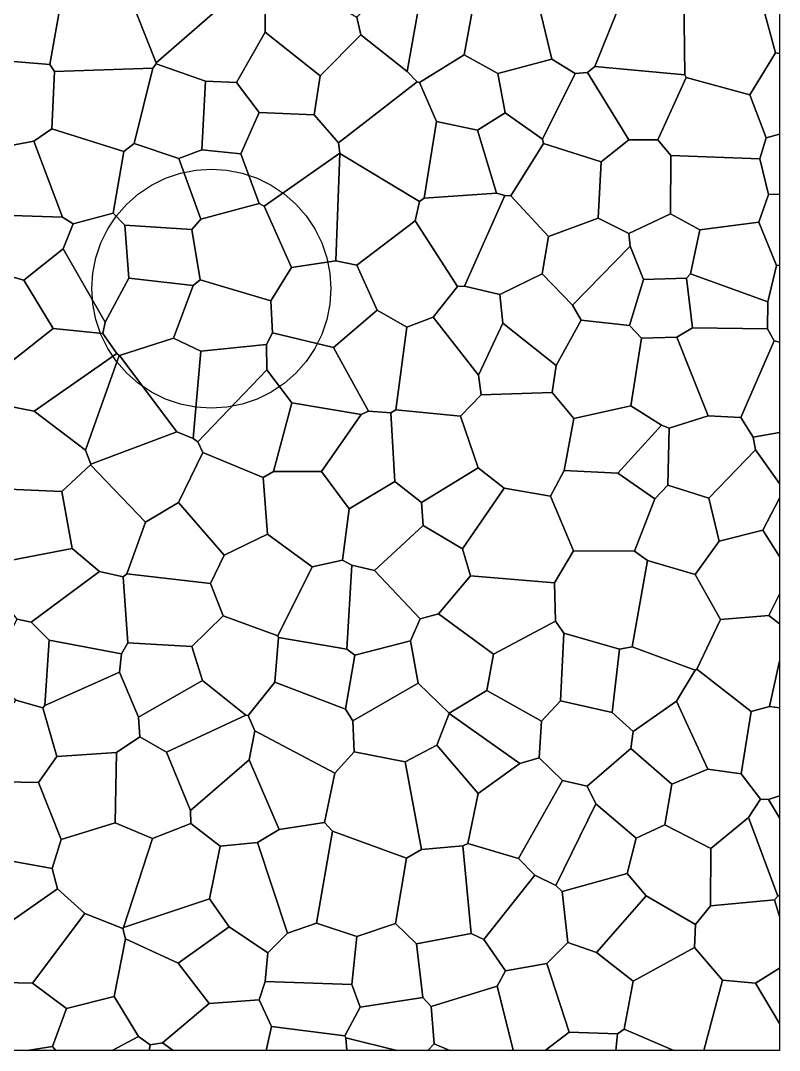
# Model space of a CAD drawing. Header units: metres. Extents: x -200 to 16600, y 0 to 16640.
# Drawn here: x 13190 to 16400, y 0 to 4357 of the extents above; entities that cross this region are included whole.
import ezdxf

# ---------------------------------------------------------------- set-up
doc = ezdxf.new("R2010")
doc.units = ezdxf.units.M
for name, color, linetype in [('PIVOS', 30, 'CONTINUOUS'), ('USO_AGRICULTURA', 30, 'CONTINUOUS'), ('USO_CAMPESTRE', 51, 'CONTINUOUS'), ('USO_PASTAGEM', 42, 'CONTINUOUS'), ('USO_SAVANICA', 82, 'CONTINUOUS'), ('USO_SILVICULTURA', 200, 'CONTINUOUS')]:
    doc.layers.add(name, color=color, linetype=linetype)

msp = doc.modelspace()

# ---------------------------------------------------------------- linework, layer by layer
at = {"layer": 'PIVOS'}
msp.add_lwpolyline([(14502.45, 3223.23), (14498.12, 3157.21), (14485.21, 3092.32), (14463.94, 3029.66), (14434.68, 2970.32), (14397.92, 2915.31), (14354.3, 2865.57), (14304.55, 2821.94), (14249.54, 2785.18), (14190.2, 2755.92), (14127.55, 2734.65), (14062.65, 2721.74), (13996.63, 2717.41), (13930.61, 2721.74), (13865.72, 2734.65), (13803.06, 2755.92), (13743.72, 2785.18), (13688.71, 2821.94), (13638.96, 2865.57), (13595.34, 2915.31), (13558.58, 2970.32), (13529.32, 3029.66), (13508.05, 3092.32), (13495.14, 3157.21), (13490.81, 3223.23), (13495.14, 3289.25), (13508.05, 3354.15), (13529.32, 3416.8), (13558.58, 3476.14), (13595.34, 3531.15), (13638.96, 3580.9), (13688.71, 3624.52), (13743.72, 3661.28), (13803.06, 3690.54), (13865.72, 3711.81), (13930.61, 3724.72), (13996.63, 3729.05), (14062.65, 3724.72), (14127.55, 3711.81), (14190.2, 3690.54), (14249.54, 3661.28), (14304.55, 3624.52), (14354.3, 3580.9), (14397.92, 3531.15), (14434.68, 3476.14), (14463.94, 3416.8), (14485.21, 3354.15), (14498.12, 3289.25)], close=True, dxfattribs=at)
at = {"layer": 'USO_AGRICULTURA'}
for points in [[(13073.24, 4541.41), (13360.4, 4433.96), (13312.92, 4171.78), (12986.26, 4197.85), (12969.6, 4227.32), (12986.03, 4468.17)], [(14612.55, 4371.51), (14769.95, 4533.96), (14882.42, 4467.29), (14825.26, 4142.3), (14628.58, 4297.32)], [(13389.17, 4449.29), (13627, 4511.27), (13637.43, 4496.61), (13763.61, 4179.12), (13763.71, 4174.05), (13749.11, 4156.4), (13333.73, 4141.46), (13312.92, 4171.78), (13360.4, 4433.96)], [(14265.57, 4498.71), (14489.11, 4444.07), (14612.55, 4371.51), (14628.58, 4297.32), (14456.58, 4123.54), (14224.32, 4308.24), (14226.08, 4462.41)], [(14825.26, 4142.3), (14882.42, 4467.29), (15103.17, 4411.77), (15067, 4212.3), (14877.64, 4095.89), (14867.17, 4098.09)], [(12986.26, 4197.85), (13312.92, 4171.78), (13333.73, 4141.46), (13322.51, 3900.02), (13245.3, 3847.1), (13087.77, 3817.98), (12943.99, 3908.9)], [(13333.73, 4141.46), (13749.11, 4156.4), (13669.79, 3837.52), (13626.03, 3803.78), (13322.51, 3900.02)], [(13763.71, 4174.05), (13971.47, 4101.57), (13956.55, 3809.88), (13859.5, 3773.71), (13669.79, 3837.52), (13749.11, 4156.4)], [(13971.47, 4101.57), (14103.81, 4095.43), (14198.53, 3968.89), (14121.39, 3794.12), (13956.55, 3809.88)], [(13322.51, 3900.02), (13626.03, 3803.78), (13581.06, 3542.06), (13412.2, 3497.36), (13366.88, 3525.48), (13245.3, 3847.1)], [(13087.77, 3817.98), (13245.3, 3847.1), (13366.88, 3525.48), (13066.32, 3534.96)], [(13669.79, 3837.52), (13859.5, 3773.71), (13952.57, 3516.99), (13914.35, 3474.11), (13630.79, 3491.67), (13581.06, 3542.06), (13626.03, 3803.78)], [(13956.55, 3809.88), (14121.39, 3794.12), (14199.71, 3582.85), (13952.57, 3516.99), (13859.5, 3773.71)], [(13952.57, 3516.99), (14199.71, 3582.85), (14219.84, 3572.76), (14335.45, 3313.23), (14248.73, 3171.16), (13950.14, 3260.69), (13914.35, 3474.11)], [(13066.32, 3534.96), (13366.88, 3525.48), (13412.2, 3497.36), (13369.64, 3392.04), (13203.74, 3258.59), (13010.84, 3312.08), (12993.92, 3348.89), (13036.27, 3495.09)], [(13412.2, 3497.36), (13581.06, 3542.06), (13630.79, 3491.67), (13647.08, 3266.99), (13546.97, 3081.6), (13369.64, 3392.04)], [(13647.08, 3266.99), (13630.79, 3491.67), (13914.35, 3474.11), (13950.14, 3260.69), (13920.17, 3237.2)], [(13203.74, 3258.59), (13369.64, 3392.04), (13546.97, 3081.6), (13537.57, 3033.45), (13327.02, 3054.65)], [(13010.84, 3312.08), (13203.74, 3258.59), (13327.02, 3054.65), (13138.4, 2905.12), (12930.23, 3069.75)], [(14522.77, 3340.31), (14611.58, 3322.01), (14698.31, 3131.87), (14514.03, 2973.7), (14256.05, 3036.34), (14248.73, 3171.16), (14335.45, 3313.23)], [(16400, 2997.18), (16377.35, 3002.02), (16349.67, 3053.12), (16351.15, 3168.03), (16388.1, 3320.93), (16400, 3322)], [(13647.08, 3266.99), (13920.17, 3237.2), (13837.14, 3014.36), (13608.5, 2940.15), (13607.16, 2940.56), (13596.93, 2948.78), (13537.57, 3033.45), (13546.97, 3081.6)], [(13950.14, 3260.69), (14248.73, 3171.16), (14256.05, 3036.34), (14230.21, 2986.48), (13951.82, 2959.2), (13837.14, 3014.36), (13920.17, 3237.2)], [(14661.71, 2704.34), (14514.03, 2973.7), (14698.31, 3131.87), (14823.51, 3059.76), (14777.62, 2710.13), (14755.74, 2698.36)], [(14823.51, 3059.76), (14935.04, 3102.66), (15127.54, 2857.39), (15138.64, 2773.25), (15050.98, 2683.12), (14777.62, 2710.13)], [(13327.02, 3054.65), (13537.57, 3033.45), (13596.93, 2948.78), (13246.78, 2704.62), (13138.01, 2725.78), (13138.4, 2905.12)], [(16032.02, 3057.53), (16349.67, 3053.12), (16377.35, 3002.02), (16236.88, 2677.57), (16098.68, 2684.47), (15965.68, 3017.98)], [(13837.14, 3014.36), (13951.82, 2959.2), (13920.55, 2588.87), (13850.21, 2617.15), (13608.5, 2940.15)], [(15771.8, 2726.82), (15816.63, 3013.86), (15965.68, 3017.98), (16098.68, 2684.47), (15933.44, 2632.26), (15901.55, 2644.93)], [(13920.55, 2588.87), (13951.82, 2959.2), (14230.21, 2986.48), (14231.38, 2879.12), (13939.81, 2574.46)], [(16377.35, 3002.02), (16400, 2997.18), (16400, 2614.56), (16289.36, 2595.23), (16236.88, 2677.57)], [(13246.78, 2704.62), (13596.93, 2948.78), (13607.16, 2940.56), (13463.74, 2540.06)], [(13607.16, 2940.56), (13608.5, 2940.15), (13850.21, 2617.15), (13486.23, 2480.13), (13463.74, 2540.06)], [(13960.28, 2529.32), (13939.81, 2574.46), (14231.38, 2879.12), (14336.6, 2739.39), (14260.2, 2450.12), (14215.43, 2424.28)], [(13109.55, 2697.9), (13138.01, 2725.78), (13246.78, 2704.62), (13463.74, 2540.06), (13486.23, 2480.13), (13485.71, 2477.82), (13364.5, 2364.65), (13072.04, 2377.48)], [(15771.8, 2726.82), (15901.55, 2644.93), (15716.56, 2442.59), (15489.46, 2454.32), (15530.3, 2674.47)], [(16098.68, 2684.47), (16236.88, 2677.57), (16289.36, 2595.23), (16298.7, 2541.33), (16102.01, 2336.51), (15927.78, 2392.35), (15933.44, 2632.26)], [(13486.23, 2480.13), (13850.21, 2617.15), (13920.55, 2588.87), (13939.81, 2574.46), (13960.28, 2529.32), (13858.08, 2317.74), (13717.51, 2235.2), (13485.71, 2477.82)], [(15716.56, 2442.59), (15901.55, 2644.93), (15933.44, 2632.26), (15927.78, 2392.35), (15872.84, 2333.87)], [(16289.36, 2595.23), (16400, 2614.56), (16400, 2399.43), (16298.7, 2541.33)], [(13960.28, 2529.32), (14215.43, 2424.28), (14234.2, 2184), (14051.6, 2095.88), (13858.08, 2317.74)], [(16102.01, 2336.51), (16298.7, 2541.33), (16400, 2399.43), (16400, 2336.25), (16330.47, 2201.14), (16145.79, 2155.2)], [(13364.5, 2364.65), (13485.71, 2477.82), (13717.51, 2235.2), (13639.19, 2016.2), (13623.45, 2003.41), (13522.93, 2026.98), (13407.85, 2123.44)], [(15489.46, 2454.32), (15716.56, 2442.59), (15872.84, 2333.87), (15786.52, 2112.32), (15528.37, 2113.66), (15432.13, 2345.64)], [(13072.04, 2377.48), (13364.5, 2364.65), (13407.85, 2123.44), (13061.91, 2057.51), (13020.55, 2176.17), (13007.7, 2317.43)], [(15927.78, 2392.35), (16102.01, 2336.51), (16145.79, 2155.2), (16043.49, 2014.26), (15842.27, 2072.41), (15786.52, 2112.32), (15872.84, 2333.87)], [(13717.51, 2235.2), (13858.08, 2317.74), (14051.6, 2095.88), (13992.7, 1976.17), (13639.19, 2016.2)], [(16400, 2336.25), (16400, 2089.8), (16330.47, 2201.14)], [(14051.6, 2095.88), (14234.2, 2184), (14423.74, 2045.65), (14277.65, 1754.39), (14046.62, 1838.54), (13992.7, 1976.17)], [(16145.79, 2155.2), (16330.47, 2201.14), (16400, 2089.8), (16400, 1930.9), (16355.78, 1840.87), (16150.77, 1823.26), (16043.49, 2014.26)], [(13061.91, 2057.51), (13407.85, 2123.44), (13522.93, 2026.98), (13235.03, 1812.54), (13175.84, 1824.26), (13051.87, 1988.17)], [(15528.37, 2113.66), (15786.52, 2112.32), (15842.27, 2072.41), (15777.32, 1708.09), (15723.18, 1697.7), (15488.26, 1765.59), (15453.32, 1815.61), (15448.63, 1977.91)], [(14551.12, 2073.85), (14590.61, 2053.55), (14570.29, 1698.44), (14280.2, 1747.46), (14277.65, 1754.39), (14423.74, 2045.65)], [(14570.29, 1698.44), (14590.61, 2053.55), (14686.68, 2030.17), (14880.37, 1826.19), (14839.3, 1732.36), (14603.94, 1672.55)], [(15842.27, 2072.41), (16043.49, 2014.26), (16150.77, 1823.26), (16050.62, 1612.67), (16043.84, 1609.42), (15777.32, 1708.09)], [(13522.93, 2026.98), (13623.45, 2003.41), (13643.79, 1724.18), (13616.17, 1677.88), (13310.99, 1735.99), (13235.03, 1812.54)], [(13639.19, 2016.2), (13992.7, 1976.17), (14046.62, 1838.54), (13914.7, 1708.89), (13643.79, 1724.18), (13623.45, 2003.41)], [(16400, 1930.9), (16400, 1804.72), (16355.78, 1840.87)], [(14046.62, 1838.54), (14277.65, 1754.39), (14280.2, 1747.46), (14264.76, 1558.66), (14152.61, 1416.79), (14142.23, 1417.8), (13959.85, 1564.73), (13914.7, 1708.89)], [(14957.79, 1847.09), (15189.97, 1677.02), (15162.03, 1523.11), (15002.37, 1426.54), (14872.1, 1553.97), (14839.3, 1732.36), (14880.37, 1826.19)], [(16150.77, 1823.26), (16355.78, 1840.87), (16400, 1804.72), (16400, 1647.64), (16358.69, 1455.49), (16281.04, 1434.13), (16050.62, 1612.67)], [(13235.03, 1812.54), (13310.99, 1735.99), (13291.78, 1459.21), (13283.68, 1449.67), (13169.08, 1481.48), (13049.2, 1582.7), (13175.84, 1824.26)], [(15162.03, 1523.11), (15189.97, 1677.02), (15453.32, 1815.61), (15488.26, 1765.59), (15474.6, 1478.66), (15393.68, 1393.73)], [(14280.2, 1747.46), (14570.29, 1698.44), (14603.94, 1672.55), (14563.63, 1444.34), (14264.76, 1558.66)], [(15488.26, 1765.59), (15723.18, 1697.7), (15692.96, 1429.2), (15474.6, 1478.66)], [(13310.99, 1735.99), (13616.17, 1677.88), (13608.83, 1601.09), (13291.78, 1459.21)], [(13643.79, 1724.18), (13914.7, 1708.89), (13959.85, 1564.73), (13688.57, 1409.37), (13608.83, 1601.09), (13616.17, 1677.88)], [(14603.94, 1672.55), (14839.3, 1732.36), (14872.1, 1553.97), (14595.45, 1395.14), (14563.63, 1444.34)], [(15692.96, 1429.2), (15723.18, 1697.7), (15777.32, 1708.09), (16043.84, 1609.42), (15964.2, 1477.42), (15781.38, 1349.06)], [(16050.62, 1612.67), (16281.04, 1434.13), (16237.71, 1170.84), (16097.84, 1190.51), (15964.2, 1477.42), (16043.84, 1609.42)], [(16400, 1647.64), (16400, 1449.04), (16358.69, 1455.49)], [(13291.78, 1459.21), (13608.83, 1601.09), (13688.57, 1409.37), (13694.67, 1326.58), (13595.57, 1260.85), (13342.48, 1243.88), (13283.68, 1449.67)], [(13688.57, 1409.37), (13959.85, 1564.73), (14142.23, 1417.8), (13807.72, 1262.44), (13694.67, 1326.58)], [(14264.76, 1558.66), (14563.63, 1444.34), (14595.45, 1395.14), (14600.94, 1263), (14519.13, 1172.94), (14180.18, 1352.64), (14152.61, 1416.79)], [(14595.45, 1395.14), (14872.1, 1553.97), (15002.37, 1426.54), (15002.34, 1426.18), (14950.74, 1292.06), (14817.22, 1220.39), (14600.94, 1263)], [(15162.03, 1523.11), (15393.68, 1393.73), (15383.57, 1238.52), (15301.21, 1213.69), (15002.34, 1426.18), (15002.37, 1426.54)], [(13169.08, 1481.48), (13283.68, 1449.67), (13342.48, 1243.88), (13265.64, 1132.93), (13037.96, 1137.52), (12983.65, 1214.07)], [(15474.6, 1478.66), (15692.96, 1429.2), (15781.38, 1349.06), (15771.6, 1277.25), (15586.3, 1118.17), (15482.04, 1142.07), (15383.57, 1238.52), (15393.68, 1393.73)], [(15781.38, 1349.06), (15964.2, 1477.42), (16097.84, 1190.51), (15944.72, 1126.64), (15771.6, 1277.25)], [(16281.04, 1434.13), (16358.69, 1455.49), (16400, 1449.04), (16400, 1077.57), (16353.82, 1061.56), (16320.32, 1062.82), (16237.71, 1170.84)], [(14142.23, 1417.8), (14152.61, 1416.79), (14180.18, 1352.64), (14156.4, 1229.48), (13908.84, 1014.82), (13807.72, 1262.44)], [(15002.34, 1426.18), (15301.21, 1213.69), (15125.19, 1087.59), (14950.74, 1292.06)], [(14180.18, 1352.64), (14519.13, 1172.94), (14475.92, 964.21), (14284.03, 935.09), (14156.4, 1229.48)], [(13694.67, 1326.58), (13807.72, 1262.44), (13908.84, 1014.82), (13910.21, 959.83), (13748.25, 896.7), (13590.41, 963.46), (13595.57, 1260.85)], [(14817.22, 1220.39), (14950.74, 1292.06), (15125.19, 1087.59), (15081.52, 875.33), (15061.27, 866), (14885.7, 849.69)], [(15586.3, 1118.17), (15771.6, 1277.25), (15944.72, 1126.64), (15915.57, 955), (15794.67, 898.21), (15623.81, 1043.84)], [(13342.48, 1243.88), (13595.57, 1260.85), (13590.41, 963.46), (13361.01, 892.5), (13265.64, 1132.93)], [(13908.84, 1014.82), (14156.4, 1229.48), (14284.03, 935.09), (14192.55, 879.43), (14033.67, 863.75), (13910.21, 959.83)], [(14600.94, 1263), (14817.22, 1220.39), (14885.7, 849.69), (14821.92, 813.3), (14509.22, 927.69), (14475.92, 964.21), (14519.13, 1172.94)], [(15383.57, 1238.52), (15482.04, 1142.07), (15296.56, 812.35), (15081.52, 875.33), (15125.19, 1087.59), (15301.21, 1213.69)], [(16097.84, 1190.51), (16237.71, 1170.84), (16320.32, 1062.82), (16268.83, 984.83), (16110.36, 853.69), (15915.57, 955), (15944.72, 1126.64)], [(13037.96, 1137.52), (13265.64, 1132.93), (13361.01, 892.5), (13323.11, 769.53), (12889.58, 848.19)], [(15482.04, 1142.07), (15586.3, 1118.17), (15623.81, 1043.84), (15453.68, 697.94), (15364.67, 741.27), (15296.56, 812.35)], [(16320.32, 1062.82), (16353.82, 1061.56), (16400, 984.06), (16400, 655.09), (16393.69, 652.2), (16268.83, 984.83)], [(16400, 984.06), (16353.82, 1061.56), (16400, 1077.57)], [(15623.81, 1043.84), (15794.67, 898.21), (15755.57, 748.06), (15480.72, 672.6), (15453.68, 697.94)], [(13361.01, 892.5), (13590.41, 963.46), (13748.25, 896.7), (13625.42, 519.88), (13621.6, 515.92), (13461.05, 579.4), (13346.41, 683.82), (13323.11, 769.53)], [(13910.21, 959.83), (14033.67, 863.75), (13988.55, 641.48), (13625.42, 519.88), (13748.25, 896.7)], [(14284.03, 935.09), (14475.92, 964.21), (14509.22, 927.69), (14441.48, 537.78), (14319.06, 495.65), (14192.55, 879.43)], [(16110.36, 853.69), (16268.83, 984.83), (16393.69, 652.2), (16379.23, 637.54), (16108.41, 611.31)], [(14509.22, 927.69), (14821.92, 813.3), (14775.48, 537), (14612.66, 481.44), (14441.48, 537.78)], [(15915.57, 955), (16110.36, 853.69), (16108.41, 611.31), (16044.81, 532.96), (15836.34, 653.87), (15755.57, 748.06), (15794.67, 898.21)], [(14033.67, 863.75), (14192.55, 879.43), (14319.06, 495.65), (14235.44, 412.62), (14071.6, 522.4), (13988.55, 641.48)], [(15081.52, 875.33), (15296.56, 812.35), (15364.67, 741.27), (15150.12, 468.79), (15096.29, 494.52), (15061.27, 866)], [(12889.58, 848.19), (13323.11, 769.53), (13346.41, 683.82), (13077.18, 496.5), (12935.74, 634.69), (12889.36, 848.06)], [(14885.7, 849.69), (15061.27, 866), (15096.29, 494.52), (14864.5, 451.08), (14775.48, 537), (14821.92, 813.3)], [(15453.68, 697.94), (15480.72, 672.6), (15505.39, 456.68), (15416.37, 367.38), (15241.8, 336.63), (15150.12, 468.79), (15364.67, 741.27)], [(15480.72, 672.6), (15755.57, 748.06), (15836.34, 653.87), (15625.82, 413.57), (15505.39, 456.68)], [(13346.41, 683.82), (13461.05, 579.4), (13239.93, 283.95), (13118.71, 287.63), (13062.53, 377.41), (13077.18, 496.5)], [(15836.34, 653.87), (16044.81, 532.96), (16040.71, 435.98), (15781.8, 292.45), (15625.82, 413.57)], [(16393.69, 652.2), (16400, 655.09), (16400, 567.22), (16379.23, 637.54)], [(13625.42, 519.88), (13988.55, 641.48), (14071.6, 522.4), (13856.19, 368.84), (13634.22, 471.48), (13621.6, 515.92)], [(16108.41, 611.31), (16379.23, 637.54), (16400, 567.22), (16400, 348.24), (16299.49, 284.39), (16159.26, 297.46), (16040.71, 435.98), (16044.81, 532.96)], [(13461.05, 579.4), (13621.6, 515.92), (13634.22, 471.48), (13585.83, 227.65), (13383.65, 177.28), (13239.93, 283.95)], [(14319.06, 495.65), (14441.48, 537.78), (14612.66, 481.44), (14590.88, 279.17), (14223.86, 291.62), (14235.44, 412.62)], [(14775.48, 537), (14864.5, 451.08), (14891.68, 224), (14625.72, 183.32), (14590.88, 279.17), (14612.66, 481.44)], [(14071.6, 522.4), (14235.44, 412.62), (14223.86, 291.62), (14198.69, 213.8), (13987.13, 199), (13856.19, 368.84)], [(14864.5, 451.08), (15096.29, 494.52), (15150.12, 468.79), (15241.8, 336.63), (15205.35, 272.41), (14926.47, 185.62), (14891.68, 224)], [(13634.22, 471.48), (13856.19, 368.84), (13987.13, 199), (13790.08, 32.32), (13737.97, 23.42), (13688.66, 58.36), (13585.83, 227.65)], [(15505.39, 456.68), (15625.82, 413.57), (15781.8, 292.45), (15743.67, 89.54), (15715.01, 70.12), (15510.96, 77.28), (15416.37, 367.38)], [(15781.8, 292.45), (16040.71, 435.98), (16159.26, 297.46), (16079.74, 0), (15953.11, 0), (15743.67, 89.54)], [(15241.8, 336.63), (15416.37, 367.38), (15510.96, 77.28), (15409.67, 0), (15279.83, 0), (15274.31, 2.69), (15205.35, 272.41)], [(16400, 348.24), (16400, 113.4), (16299.49, 284.39)], [(13118.71, 287.63), (13239.93, 283.95), (13383.65, 177.28), (13324.76, 16.71), (13217.72, 0), (13146.81, 0), (13047.73, 96.76)], [(14223.86, 291.62), (14590.88, 279.17), (14625.72, 183.32), (14562.14, 61.14), (14250.62, 100.84), (14198.69, 213.8)], [(14926.47, 185.62), (15205.35, 272.41), (15274.31, 2.69), (15263.65, 0), (15005.51, 0), (14938.97, 27.29)], [(16079.74, 0), (16159.26, 297.46), (16299.49, 284.39), (16400, 113.4), (16400, 0)], [(13383.65, 177.28), (13585.83, 227.65), (13688.66, 58.36), (13576.58, 0), (13338.51, 0), (13324.76, 16.71)], [(14625.72, 183.32), (14891.68, 224), (14926.47, 185.62), (14938.97, 27.29), (14912.94, 0), (14781.31, 0), (14566.04, 53.65), (14562.14, 61.14)], [(13987.13, 199), (14198.69, 213.8), (14250.62, 100.84), (14229.29, 0), (13835.16, 0), (13790.08, 32.32)], [(14229.29, 0), (14250.62, 100.84), (14562.14, 61.14), (14566.04, 53.65), (14569.59, 0)], [(15743.67, 89.54), (15953.11, 0), (15707.83, 0), (15715.01, 70.12)], [(13576.58, 0), (13688.66, 58.36), (13737.97, 23.42), (13734.37, 0)], [(14569.59, 0), (14566.04, 53.65), (14781.31, 0)], [(15409.67, 0), (15510.96, 77.28), (15715.01, 70.12), (15707.83, 0)], [(13217.72, 0), (13324.76, 16.71), (13338.51, 0)], [(13734.37, 0), (13737.97, 23.42), (13790.08, 32.32), (13835.16, 0)], [(14912.94, 0), (14938.97, 27.29), (15005.51, 0)], [(15263.65, 0), (15274.31, 2.69), (15279.83, 0)]]:
    msp.add_lwpolyline(points, close=True, dxfattribs=at)
at = {"layer": 'USO_CAMPESTRE'}
for points in [[(16063.92, 3472.05), (16313.54, 3503.87), (16388.1, 3320.93), (16351.15, 3168.03), (16023.23, 3285.77)], [(16006.87, 3267.72), (16023.23, 3285.77), (16351.15, 3168.03), (16349.67, 3053.12), (16032.02, 3057.53)]]:
    msp.add_lwpolyline(points, close=True, dxfattribs=at)
at = {"layer": 'USO_PASTAGEM'}
for points in [[(13637.43, 4496.61), (14057.56, 4496.55), (14097.25, 4470.17), (13763.61, 4179.12)], [(15382.82, 4422.42), (15494.12, 4489.44), (15745.64, 4478.92), (15618.96, 4162.94), (15588.7, 4137.3), (15535.31, 4132.88), (15436.64, 4194.43)], [(16084.97, 4504.44), (16302.78, 4463.98), (16326.3, 4434.58), (16383.93, 4220.87), (16274.25, 4043.31), (16005.25, 4117.24), (16000.4, 4127.49), (15996.07, 4465.68)], [(13763.61, 4179.12), (14097.25, 4470.17), (14226.08, 4462.41), (14224.32, 4308.24), (14103.81, 4095.43), (13971.47, 4101.57), (13763.71, 4174.05)], [(16400, 4218.22), (16383.93, 4220.87), (16326.3, 4434.58), (16400, 4433.04)], [(14198.53, 3968.89), (14103.81, 4095.43), (14224.32, 4308.24), (14456.58, 4123.54), (14432.11, 3958.34)], [(14456.58, 4123.54), (14628.58, 4297.32), (14825.26, 4142.3), (14867.17, 4098.09), (14535.23, 3840.12), (14432.11, 3958.34)], [(14535.23, 3840.12), (14867.17, 4098.09), (14877.64, 4095.89), (14950.01, 3930.35), (14897.13, 3606.52), (14878.09, 3592.3), (14540.91, 3794.54), (14539.79, 3795.81)], [(14198.53, 3968.89), (14432.11, 3958.34), (14535.23, 3840.12), (14539.79, 3795.81), (14219.84, 3572.76), (14199.71, 3582.85), (14121.39, 3794.12)], [(14897.13, 3606.52), (14950.01, 3930.35), (15122.66, 3894.5), (15203.53, 3626.74)], [(14219.84, 3572.76), (14539.79, 3795.81), (14540.91, 3794.54), (14522.77, 3340.31), (14335.45, 3313.23)], [(14522.77, 3340.31), (14540.91, 3794.54), (14878.09, 3592.3), (14858.95, 3509.84), (14611.58, 3322.01)], [(14897.13, 3606.52), (15203.53, 3626.74), (15238.59, 3617.5), (15067.95, 3233.32), (15037.77, 3232.68), (14858.95, 3509.84), (14878.09, 3592.3)], [(14611.58, 3322.01), (14858.95, 3509.84), (15037.77, 3232.68), (14935.04, 3102.66), (14823.51, 3059.76), (14698.31, 3131.87)], [(15217.18, 3198.37), (15395.67, 3285.32), (15523.99, 3153.05), (15560.83, 3090.23), (15455.68, 2897.52), (15229.86, 3076.93)], [(15037.77, 3232.68), (15067.95, 3233.32), (15217.18, 3198.37), (15229.86, 3076.93), (15127.54, 2857.39), (14935.04, 3102.66)], [(15127.54, 2857.39), (15229.86, 3076.93), (15455.68, 2897.52), (15438.38, 2783.47), (15138.64, 2773.25)], [(14256.05, 3036.34), (14514.03, 2973.7), (14661.71, 2704.34), (14630.81, 2690.83), (14336.6, 2739.39), (14231.38, 2879.12), (14230.21, 2986.48)], [(14336.6, 2739.39), (14630.81, 2690.83), (14462.64, 2448.89), (14260.2, 2450.12)], [(14661.71, 2704.34), (14755.74, 2698.36), (14772.74, 2407.32), (14579.66, 2291.72), (14462.64, 2448.89), (14630.81, 2690.83)], [(14777.62, 2710.13), (15050.98, 2683.12), (15124.96, 2465.12), (14885.88, 2318.88), (14772.74, 2407.32), (14755.74, 2698.36)], [(14260.2, 2450.12), (14462.64, 2448.89), (14579.66, 2291.72), (14551.12, 2073.85), (14423.74, 2045.65), (14234.2, 2184), (14215.43, 2424.28)], [(15124.96, 2465.12), (15235.14, 2379.44), (15059.51, 2122.14), (14893.43, 2220.96), (14885.88, 2318.88)], [(14772.74, 2407.32), (14885.88, 2318.88), (14893.43, 2220.96), (14686.68, 2030.17), (14590.61, 2053.55), (14551.12, 2073.85), (14579.66, 2291.72)], [(15092.74, 2007.55), (15059.51, 2122.14), (15235.14, 2379.44), (15432.13, 2345.64), (15528.37, 2113.66), (15448.63, 1977.91)], [(14893.43, 2220.96), (15059.51, 2122.14), (15092.74, 2007.55), (14957.79, 1847.09), (14880.37, 1826.19), (14686.68, 2030.17)]]:
    msp.add_lwpolyline(points, close=True, dxfattribs=at)
at = {"layer": 'USO_SAVANICA'}
for points in [[(15174.2, 4497.23), (15382.82, 4422.42), (15436.64, 4194.43), (15209.01, 4133.59), (15067, 4212.3), (15103.17, 4411.77)], [(15745.64, 4478.92), (15813.28, 4523.35), (15996.07, 4465.68), (16000.4, 4127.49), (15618.96, 4162.94)], [(15067, 4212.3), (15209.01, 4133.59), (15239.26, 3967.28), (15122.66, 3894.5), (14950.01, 3930.35), (14877.64, 4095.89)], [(15209.01, 4133.59), (15436.64, 4194.43), (15535.31, 4132.88), (15397.53, 3856.24), (15239.26, 3967.28)], [(16383.93, 4220.87), (16400, 4218.22), (16400, 3876.61), (16344.47, 3861.07), (16274.25, 4043.31)], [(15397.53, 3856.24), (15535.31, 4132.88), (15588.7, 4137.3), (15762.36, 3853.11), (15645.75, 3760.06), (15401.6, 3837.09)], [(15203.53, 3626.74), (15122.66, 3894.5), (15239.26, 3967.28), (15397.53, 3856.24), (15401.6, 3837.09), (15264.42, 3616.57), (15238.59, 3617.5)], [(15401.6, 3837.09), (15645.75, 3760.06), (15633.21, 3521.34), (15423.27, 3444.39), (15264.42, 3616.57)], [(16344.47, 3861.07), (16400, 3876.61), (16400, 3622.69), (16353.28, 3621.74), (16317.26, 3772.69)], [(15067.95, 3233.32), (15238.59, 3617.5), (15264.42, 3616.57), (15423.27, 3444.39), (15395.67, 3285.32), (15217.18, 3198.37)], [(16353.28, 3621.74), (16400, 3622.69), (16400, 3322), (16388.1, 3320.93), (16313.54, 3503.87)], [(15762.64, 3457.21), (15938.82, 3539.7), (16063.92, 3472.05), (16023.23, 3285.77), (16006.87, 3267.72), (15824.65, 3261.42), (15768.37, 3403.02)], [(15423.27, 3444.39), (15633.21, 3521.34), (15762.64, 3457.21), (15768.37, 3403.02), (15523.99, 3153.05), (15395.67, 3285.32)], [(15523.99, 3153.05), (15768.37, 3403.02), (15824.65, 3261.42), (15765.73, 3066.75), (15560.83, 3090.23)], [(15824.65, 3261.42), (16006.87, 3267.72), (16032.02, 3057.53), (15965.68, 3017.98), (15816.63, 3013.86), (15765.73, 3066.75)], [(15560.83, 3090.23), (15765.73, 3066.75), (15816.63, 3013.86), (15771.8, 2726.82), (15530.3, 2674.47), (15438.38, 2783.47), (15455.68, 2897.52)], [(15138.64, 2773.25), (15438.38, 2783.47), (15530.3, 2674.47), (15489.46, 2454.32), (15432.13, 2345.64), (15235.14, 2379.44), (15124.96, 2465.12), (15050.98, 2683.12)], [(15092.74, 2007.55), (15448.63, 1977.91), (15453.32, 1815.61), (15189.97, 1677.02), (14957.79, 1847.09)]]:
    msp.add_lwpolyline(points, close=True, dxfattribs=at)
at = {"layer": 'USO_SILVICULTURA'}
for points in [[(15588.7, 4137.3), (15618.96, 4162.94), (16000.4, 4127.49), (16005.25, 4117.24), (15886.34, 3853.32), (15762.36, 3853.11)], [(16005.25, 4117.24), (16274.25, 4043.31), (16344.47, 3861.07), (16317.26, 3772.69), (15940.81, 3787.03), (15886.34, 3853.32)], [(15762.36, 3853.11), (15886.34, 3853.32), (15940.81, 3787.03), (15938.82, 3539.7), (15762.64, 3457.21), (15633.21, 3521.34), (15645.75, 3760.06)], [(15940.81, 3787.03), (16317.26, 3772.69), (16353.28, 3621.74), (16313.54, 3503.87), (16063.92, 3472.05), (15938.82, 3539.7)]]:
    msp.add_lwpolyline(points, close=True, dxfattribs=at)

doc.saveas('drawing.dxf')
